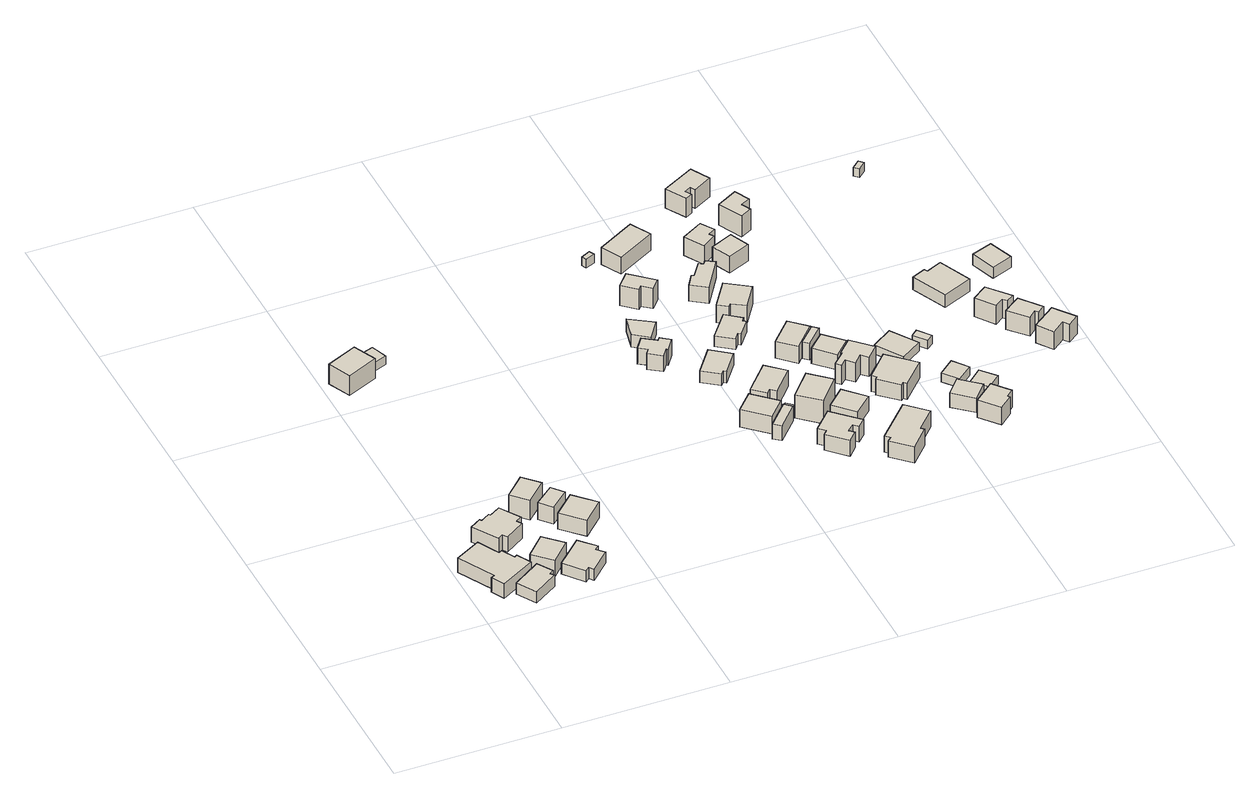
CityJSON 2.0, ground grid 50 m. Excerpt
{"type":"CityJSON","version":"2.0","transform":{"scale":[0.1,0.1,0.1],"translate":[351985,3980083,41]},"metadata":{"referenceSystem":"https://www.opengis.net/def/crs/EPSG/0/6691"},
"CityObjects":{
"building1":{"type":"Building","attributes":{"measuredHeight":7},"geometry":[{"type":"Solid","lod":"1","boundaries":[[[[0,1,2,3,4,5,6,7,8,9]],[[8,10,11,9]],[[7,12,10,8]],[[6,13,12,7]],[[5,14,13,6]],[[4,15,14,5]],[[3,16,15,4]],[[2,17,16,3]],[[1,18,17,2]],[[0,19,18,1]],[[9,11,19,0]],[[10,12,13,14,15,16,17,18,19,11]]]]}]},
"building2":{"type":"Building","attributes":{"measuredHeight":4.7},"geometry":[{"type":"Solid","lod":"1","boundaries":[[[[20,21,22,23,24,25]],[[24,26,27,25]],[[23,28,26,24]],[[22,29,28,23]],[[21,30,29,22]],[[20,31,30,21]],[[25,27,31,20]],[[26,28,29,30,31,27]]]]}]},
"building3":{"type":"Building","attributes":{"measuredHeight":7.1},"geometry":[{"type":"Solid","lod":"1","boundaries":[[[[32,33,34,35,36,37,38,39,40,41,42,43]],[[42,44,45,43]],[[41,46,44,42]],[[40,47,46,41]],[[39,48,47,40]],[[38,49,48,39]],[[37,50,49,38]],[[36,51,50,37]],[[35,52,51,36]],[[34,53,52,35]],[[33,54,53,34]],[[32,55,54,33]],[[43,45,55,32]],[[44,46,47,48,49,50,51,52,53,54,55,45]]]]}]},
"building4":{"type":"Building","attributes":{"measuredHeight":7.4},"geometry":[{"type":"Solid","lod":"1","boundaries":[[[[56,57,58,59]],[[58,60,61,59]],[[57,62,60,58]],[[56,63,62,57]],[[59,61,63,56]],[[60,62,63,61]]]]}]},
"building5":{"type":"Building","attributes":{"measuredHeight":4.3},"geometry":[{"type":"Solid","lod":"1","boundaries":[[[[64,65,66,67,68,69,70,71]],[[70,72,73,71]],[[69,74,72,70]],[[68,75,74,69]],[[67,76,75,68]],[[66,77,76,67]],[[65,78,77,66]],[[64,79,78,65]],[[71,73,79,64]],[[72,74,75,76,77,78,79,73]]]]}]},
"building6":{"type":"Building","attributes":{"measuredHeight":6.8},"geometry":[{"type":"Solid","lod":"1","boundaries":[[[[80,81,82,83]],[[82,84,85,83]],[[81,86,84,82]],[[80,87,86,81]],[[83,85,87,80]],[[84,86,87,85]]]]}]},
"building7":{"type":"Building","attributes":{"measuredHeight":8.9},"geometry":[{"type":"Solid","lod":"1","boundaries":[[[[88,89,90,91]],[[90,92,93,91]],[[89,94,92,90]],[[88,95,94,89]],[[91,93,95,88]],[[92,94,95,93]]]]}]},
"building8":{"type":"Building","attributes":{"measuredHeight":5.8},"geometry":[{"type":"Solid","lod":"1","boundaries":[[[[96,97,98,99]],[[98,100,101,99]],[[97,102,100,98]],[[96,103,102,97]],[[99,101,103,96]],[[100,102,103,101]]]]}]},
"building9":{"type":"Building","attributes":{"measuredHeight":7.5},"geometry":[{"type":"Solid","lod":"1","boundaries":[[[[104,105,106,107]],[[106,108,109,107]],[[105,110,108,106]],[[104,111,110,105]],[[107,109,111,104]],[[108,110,111,109]]]]}]},
"building10":{"type":"Building","attributes":{"measuredHeight":3},"geometry":[{"type":"Solid","lod":"1","boundaries":[[[[112,113,114,115]],[[114,116,117,115]],[[113,118,116,114]],[[112,119,118,113]],[[115,117,119,112]],[[116,118,119,117]]]]}]},
"building11":{"type":"Building","attributes":{"measuredHeight":5.5},"geometry":[{"type":"Solid","lod":"1","boundaries":[[[[120,121,122,123,124,125,126,127,128,129]],[[128,130,131,129]],[[127,132,130,128]],[[126,133,132,127]],[[125,134,133,126]],[[124,135,134,125]],[[123,136,135,124]],[[122,137,136,123]],[[121,138,137,122]],[[120,139,138,121]],[[129,131,139,120]],[[130,132,133,134,135,136,137,138,139,131]]]]}]},
"building12":{"type":"Building","attributes":{"measuredHeight":4.5},"geometry":[{"type":"Solid","lod":"1","boundaries":[[[[140,141,142,143]],[[142,144,145,143]],[[141,146,144,142]],[[140,147,146,141]],[[143,145,147,140]],[[144,146,147,145]]]]}]},
"building13":{"type":"Building","attributes":{"measuredHeight":7.4},"geometry":[{"type":"Solid","lod":"1","boundaries":[[[[148,149,150,151]],[[150,152,153,151]],[[149,154,152,150]],[[148,155,154,149]],[[151,153,155,148]],[[152,154,155,153]]]]}]},
"building14":{"type":"Building","attributes":{"measuredHeight":5.1},"geometry":[{"type":"Solid","lod":"1","boundaries":[[[[156,157,158,159]],[[158,160,161,159]],[[157,162,160,158]],[[156,163,162,157]],[[159,161,163,156]],[[160,162,163,161]]]]}]},
"building15":{"type":"Building","attributes":{"measuredHeight":5.1},"geometry":[{"type":"Solid","lod":"1","boundaries":[[[[164,165,166,167,168,169]],[[168,170,171,169]],[[167,172,170,168]],[[166,173,172,167]],[[165,174,173,166]],[[164,175,174,165]],[[169,171,175,164]],[[170,172,173,174,175,171]]]]}]},
"building16":{"type":"Building","attributes":{"measuredHeight":2.6},"geometry":[{"type":"Solid","lod":"1","boundaries":[[[[176,177,178,179]],[[178,180,181,179]],[[177,182,180,178]],[[176,183,182,177]],[[179,181,183,176]],[[180,182,183,181]]]]}]},
"building17":{"type":"Building","attributes":{"measuredHeight":8.3},"geometry":[{"type":"Solid","lod":"1","boundaries":[[[[184,185,186,187,188,189]],[[188,190,191,189]],[[187,192,190,188]],[[186,193,192,187]],[[185,194,193,186]],[[184,195,194,185]],[[189,191,195,184]],[[190,192,193,194,195,191]]]]}]},
"building18":{"type":"Building","attributes":{"measuredHeight":7.6},"geometry":[{"type":"Solid","lod":"1","boundaries":[[[[196,197,198,199,200,201]],[[200,202,203,201]],[[199,204,202,200]],[[198,205,204,199]],[[197,206,205,198]],[[196,207,206,197]],[[201,203,207,196]],[[202,204,205,206,207,203]]]]}]},
"building19":{"type":"Building","attributes":{"measuredHeight":3},"geometry":[{"type":"Solid","lod":"1","boundaries":[[[[208,209,210,211]],[[210,212,213,211]],[[209,214,212,210]],[[208,215,214,209]],[[211,213,215,208]],[[212,214,215,213]]]]}]},
"building20":{"type":"Building","attributes":{"measuredHeight":7.6},"geometry":[{"type":"Solid","lod":"1","boundaries":[[[[216,217,218,219,220,221,222,223,224,225]],[[224,226,227,225]],[[223,228,226,224]],[[222,229,228,223]],[[221,230,229,222]],[[220,231,230,221]],[[219,232,231,220]],[[218,233,232,219]],[[217,234,233,218]],[[216,235,234,217]],[[225,227,235,216]],[[226,228,229,230,231,232,233,234,235,227]]]]}]},
"building21":{"type":"Building","attributes":{"measuredHeight":10.2},"geometry":[{"type":"Solid","lod":"1","boundaries":[[[[236,237,238,239]],[[238,240,241,239]],[[237,242,240,238]],[[236,243,242,237]],[[239,241,243,236]],[[240,242,243,241]]]]}]},
"building22":{"type":"Building","attributes":{"measuredHeight":4.5},"geometry":[{"type":"Solid","lod":"1","boundaries":[[[[244,245,246,247,248,249,250,251]],[[250,252,253,251]],[[249,254,252,250]],[[248,255,254,249]],[[247,256,255,248]],[[246,257,256,247]],[[245,258,257,246]],[[244,259,258,245]],[[251,253,259,244]],[[252,254,255,256,257,258,259,253]]]]}]},
"building23":{"type":"Building","attributes":{"measuredHeight":7.6},"geometry":[{"type":"Solid","lod":"1","boundaries":[[[[260,261,262,263]],[[262,264,265,263]],[[261,266,264,262]],[[260,267,266,261]],[[263,265,267,260]],[[264,266,267,265]]]]}]},
"building24":{"type":"Building","attributes":{"measuredHeight":7.2},"geometry":[{"type":"Solid","lod":"1","boundaries":[[[[268,269,270,271]],[[270,272,273,271]],[[269,274,272,270]],[[268,275,274,269]],[[271,273,275,268]],[[272,274,275,273]]]]}]},
"building25":{"type":"Building","attributes":{"measuredHeight":8.2},"geometry":[{"type":"Solid","lod":"1","boundaries":[[[[276,277,278,279,280,281,282,283]],[[282,284,285,283]],[[281,286,284,282]],[[280,287,286,281]],[[279,288,287,280]],[[278,289,288,279]],[[277,290,289,278]],[[276,291,290,277]],[[283,285,291,276]],[[284,286,287,288,289,290,291,285]]]]}]},
"building26":{"type":"Building","attributes":{"measuredHeight":7.5},"geometry":[{"type":"Solid","lod":"1","boundaries":[[[[292,293,294,295,296,297]],[[296,298,299,297]],[[295,300,298,296]],[[294,301,300,295]],[[293,302,301,294]],[[292,303,302,293]],[[297,299,303,292]],[[298,300,301,302,303,299]]]]}]},
"building27":{"type":"Building","attributes":{"measuredHeight":7.4},"geometry":[{"type":"Solid","lod":"1","boundaries":[[[[304,305,306,307,308,309,310,311]],[[310,312,313,311]],[[309,314,312,310]],[[308,315,314,309]],[[307,316,315,308]],[[306,317,316,307]],[[305,318,317,306]],[[304,319,318,305]],[[311,313,319,304]],[[312,314,315,316,317,318,319,313]]]]}]},
"building28":{"type":"Building","attributes":{"measuredHeight":7.3},"geometry":[{"type":"Solid","lod":"1","boundaries":[[[[320,321,322,323]],[[322,324,325,323]],[[321,326,324,322]],[[320,327,326,321]],[[323,325,327,320]],[[324,326,327,325]]]]}]},
"building29":{"type":"Building","attributes":{"measuredHeight":5.7},"geometry":[{"type":"Solid","lod":"1","boundaries":[[[[328,329,330,331]],[[330,332,333,331]],[[329,334,332,330]],[[328,335,334,329]],[[331,333,335,328]],[[332,334,335,333]]]]}]},
"building30":{"type":"Building","attributes":{"measuredHeight":6.3},"geometry":[{"type":"Solid","lod":"1","boundaries":[[[[336,337,338,339]],[[338,340,341,339]],[[337,342,340,338]],[[336,343,342,337]],[[339,341,343,336]],[[340,342,343,341]]]]}]},
"building31":{"type":"Building","attributes":{"measuredHeight":7.9},"geometry":[{"type":"Solid","lod":"1","boundaries":[[[[344,345,346,347,348,349,350,351,352,353]],[[352,354,355,353]],[[351,356,354,352]],[[350,357,356,351]],[[349,358,357,350]],[[348,359,358,349]],[[347,360,359,348]],[[346,361,360,347]],[[345,362,361,346]],[[344,363,362,345]],[[353,355,363,344]],[[354,356,357,358,359,360,361,362,363,355]]]]}]},
"building32":{"type":"Building","attributes":{"measuredHeight":6.4},"geometry":[{"type":"Solid","lod":"1","boundaries":[[[[364,365,366,367,368,369]],[[368,370,371,369]],[[367,372,370,368]],[[366,373,372,367]],[[365,374,373,366]],[[364,375,374,365]],[[369,371,375,364]],[[370,372,373,374,375,371]]]]}]},
"building33":{"type":"Building","attributes":{"measuredHeight":8},"geometry":[{"type":"Solid","lod":"1","boundaries":[[[[376,377,378,379,380,381,382,383]],[[382,384,385,383]],[[381,386,384,382]],[[380,387,386,381]],[[379,388,387,380]],[[378,389,388,379]],[[377,390,389,378]],[[376,391,390,377]],[[383,385,391,376]],[[384,386,387,388,389,390,391,385]]]]}]},
"building34":{"type":"Building","attributes":{"measuredHeight":6.7},"geometry":[{"type":"Solid","lod":"1","boundaries":[[[[392,393,394,395]],[[394,396,397,395]],[[393,398,396,394]],[[392,399,398,393]],[[395,397,399,392]],[[396,398,399,397]]]]}]},
"building35":{"type":"Building","attributes":{"measuredHeight":3.4},"geometry":[{"type":"Solid","lod":"1","boundaries":[[[[400,401,402,403]],[[402,404,405,403]],[[401,406,404,402]],[[400,407,406,401]],[[403,405,407,400]],[[404,406,407,405]]]]}]},
"building36":{"type":"Building","attributes":{"measuredHeight":7.4},"geometry":[{"type":"Solid","lod":"1","boundaries":[[[[408,409,410,411,412,413,414,415]],[[414,416,417,415]],[[413,418,416,414]],[[412,419,418,413]],[[411,420,419,412]],[[410,421,420,411]],[[409,422,421,410]],[[408,423,422,409]],[[415,417,423,408]],[[416,418,419,420,421,422,423,417]]]]}]},
"building37":{"type":"Building","attributes":{"measuredHeight":6.3},"geometry":[{"type":"Solid","lod":"1","boundaries":[[[[424,425,426,427]],[[426,428,429,427]],[[425,430,428,426]],[[424,431,430,425]],[[427,429,431,424]],[[428,430,431,429]]]]}]},
"building38":{"type":"Building","attributes":{"measuredHeight":8},"geometry":[{"type":"Solid","lod":"1","boundaries":[[[[432,433,434,435,436,437]],[[436,438,439,437]],[[435,440,438,436]],[[434,441,440,435]],[[433,442,441,434]],[[432,443,442,433]],[[437,439,443,432]],[[438,440,441,442,443,439]]]]}]},
"building39":{"type":"Building","attributes":{"measuredHeight":7.2},"geometry":[{"type":"Solid","lod":"1","boundaries":[[[[444,445,446,447,448,449]],[[448,450,451,449]],[[447,452,450,448]],[[446,453,452,447]],[[445,454,453,446]],[[444,455,454,445]],[[449,451,455,444]],[[450,452,453,454,455,451]]]]}]},
"building40":{"type":"Building","attributes":{"measuredHeight":3},"geometry":[{"type":"Solid","lod":"1","boundaries":[[[[456,457,458,459]],[[458,460,461,459]],[[457,462,460,458]],[[456,463,462,457]],[[459,461,463,456]],[[460,462,463,461]]]]}]},
"building41":{"type":"Building","attributes":{"measuredHeight":3},"geometry":[{"type":"Solid","lod":"1","boundaries":[[[[464,465,466,467]],[[466,468,469,467]],[[465,470,468,466]],[[464,471,470,465]],[[467,469,471,464]],[[468,470,471,469]]]]}]},
"building42":{"type":"Building","attributes":{"measuredHeight":3},"geometry":[{"type":"Solid","lod":"1","boundaries":[[[[472,473,474,475]],[[474,476,477,475]],[[473,478,476,474]],[[472,479,478,473]],[[475,477,479,472]],[[476,478,479,477]]]]}]},
"building43":{"type":"Building","attributes":{"measuredHeight":5.5},"geometry":[{"type":"Solid","lod":"1","boundaries":[[[[480,481,482,483,484,485]],[[484,486,487,485]],[[483,488,486,484]],[[482,489,488,483]],[[481,490,489,482]],[[480,491,490,481]],[[485,487,491,480]],[[486,488,489,490,491,487]]]]}]},
"building44":{"type":"Building","attributes":{"measuredHeight":7.4},"geometry":[{"type":"Solid","lod":"1","boundaries":[[[[492,493,494,495,496,497]],[[496,498,499,497]],[[495,500,498,496]],[[494,501,500,495]],[[493,502,501,494]],[[492,503,502,493]],[[497,499,503,492]],[[498,500,501,502,503,499]]]]}]},
"building45":{"type":"Building","attributes":{"measuredHeight":7.8},"geometry":[{"type":"Solid","lod":"1","boundaries":[[[[504,505,506,507,508,509]],[[508,510,511,509]],[[507,512,510,508]],[[506,513,512,507]],[[505,514,513,506]],[[504,515,514,505]],[[509,511,515,504]],[[510,512,513,514,515,511]]]]}]},
"building46":{"type":"Building","attributes":{"measuredHeight":7.4},"geometry":[{"type":"Solid","lod":"1","boundaries":[[[[516,517,518,519,520,521]],[[520,522,523,521]],[[519,524,522,520]],[[518,525,524,519]],[[517,526,525,518]],[[516,527,526,517]],[[521,523,527,516]],[[522,524,525,526,527,523]]]]}]},
"building47":{"type":"Building","attributes":{"measuredHeight":3},"geometry":[{"type":"Solid","lod":"1","boundaries":[[[[528,529,530,531]],[[530,532,533,531]],[[529,534,532,530]],[[528,535,534,529]],[[531,533,535,528]],[[532,534,535,533]]]]}]},
"building48":{"type":"Building","attributes":{"measuredHeight":3.8},"geometry":[{"type":"Solid","lod":"1","boundaries":[[[[536,537,538,539]],[[538,540,541,539]],[[537,542,540,538]],[[536,543,542,537]],[[539,541,543,536]],[[540,542,543,541]]]]}]}
},
"vertices":[
[83,261,20],[118,196,20],[128,201,20],[150,161,20],[158,166,20],[182,122,20],[76,64,20],[55,103,20],[66,109,20],[6,219,20],[66,109,70],[6,219,70],[55,103,70],[76,64,70],[182,122,70],[158,166,70],[150,161,70],[128,201,70],[118,196,70],[83,261,70],
[226,73,23],[213,64,23],[221,53,23],[147,6,23],[111,64,23],[197,119,23],[111,64,62],[197,119,62],[147,6,62],[221,53,62],[213,64,62],[226,73,62],
[125,344,23],[129,338,23],[157,356,23],[161,351,23],[194,371,23],[233,309,23],[215,297,23],[225,281,23],[164,243,23],[155,257,23],[139,247,23],[91,323,23],[139,247,75],[91,323,75],[155,257,75],[164,243,75],[225,281,75],[215,297,75],[233,309,75],[194,371,75],[161,351,75],[157,356,75],[129,338,75],[125,344,75],
[297,149,26],[239,89,26],[186,141,26],[244,201,26],[186,141,82],[244,201,82],[239,89,82],[297,149,82],
[259,94,25],[337,169,25],[381,123,25],[369,111,25],[389,89,25],[329,32,25],[319,45,25],[306,34,25],[319,45,63],[306,34,63],[329,32,63],[389,89,63],[369,111,63],[381,123,63],[337,169,63],[259,94,63],
[293,450,25],[337,404,25],[276,345,25],[232,391,25],[276,345,93],[232,391,93],[337,404,93],[293,450,93],
[149,1107,7],[55,1065,7],[24,1135,7],[117,1177,7],[24,1135,75],[117,1177,75],[55,1065,75],[149,1107,75],
[354,388,25],[384,352,25],[327,303,25],[296,340,25],[327,303,83],[296,340,83],[384,352,83],[354,388,83],
[453,280,24],[390,219,24],[330,280,24],[393,341,24],[330,280,79],[393,341,79],[390,219,79],[453,280,79],
[181,1199,8],[199,1149,8],[149,1130,8],[130,1181,8],[149,1130,38],[130,1181,38],[199,1149,38],[181,1199,38],
[892,884,10],[899,893,10],[928,872,10],[901,834,10],[896,839,10],[879,815,10],[840,843,10],[851,858,10],[827,875,10],[853,911,10],[827,875,65],[853,911,65],[851,858,65],[840,843,65],[879,815,65],[896,839,65],[901,834,65],[928,872,65],[899,893,65],[892,884,65],
[927,977,6],[888,920,6],[843,954,6],[858,1022,6],[843,954,50],[858,1022,50],[888,920,50],[927,977,50],
[1039,443,12],[970,507,12],[1020,560,12],[1089,496,12],[1020,560,73],[1089,496,73],[970,507,73],[1039,443,73],
[1114,473,12],[1051,405,12],[1030,423,12],[1093,492,12],[1030,423,63],[1093,492,63],[1051,405,63],[1114,473,63],
[1015,699,11],[1007,705,11],[998,694,11],[949,731,11],[1007,808,11],[1064,764,11],[1007,808,51],[1064,764,51],[949,731,51],[998,694,51],[1007,705,51],[1015,699,51],
[1133,504,13],[1117,487,13],[1096,506,13],[1112,523,13],[1096,506,39],[1112,523,39],[1117,487,39],[1133,504,39],
[1097,544,13],[1081,559,13],[1071,547,13],[1033,581,13],[1108,664,13],[1162,616,13],[1108,664,69],[1162,616,69],[1033,581,69],[1071,547,69],[1081,559,69],[1097,544,69],
[967,1087,4],[940,1110,4],[931,1099,4],[888,1136,4],[925,1177,4],[993,1117,4],[925,1177,74],[993,1117,74],[888,1136,74],[931,1099,74],[940,1110,74],[967,1087,74],
[894,1355,2],[902,1339,2],[872,1326,2],[866,1341,2],[872,1326,32],[866,1341,32],[902,1339,32],[894,1355,32],
[1264,339,12],[1241,316,12],[1227,329,12],[1208,310,12],[1221,297,12],[1193,268,12],[1139,321,12],[1152,335,12],[1133,353,12],[1189,412,12],[1133,353,66],[1189,412,66],[1152,335,66],[1139,321,66],[1193,268,66],[1221,297,66],[1208,310,66],[1227,329,66],[1241,316,66],[1264,339,66],
[1250,502,13],[1184,427,13],[1122,482,13],[1188,557,13],[1122,482,93],[1188,557,93],[1184,427,93],[1250,502,93],
[1119,837,11],[1111,843,11],[1096,824,11],[1048,860,11],[1109,937,11],[1154,901,11],[1146,890,11],[1155,883,11],[1146,890,48],[1155,883,48],[1154,901,48],[1109,937,48],[1048,860,48],[1096,824,48],[1111,843,48],[1119,837,48],
[1030,1388,2],[1064,1327,2],[949,1264,2],[916,1325,2],[949,1264,60],[916,1325,60],[1064,1327,60],[1030,1388,60],
[1319,429,13],[1264,377,13],[1208,436,13],[1262,488,13],[1208,436,64],[1262,488,64],[1264,377,64],[1319,429,64],
[1445,296,14],[1389,237,14],[1398,228,14],[1341,168,14],[1286,221,14],[1298,232,14],[1285,245,14],[1387,352,14],[1285,245,70],[1387,352,70],[1298,232,70],[1286,221,70],[1341,168,70],[1398,228,70],[1389,237,70],[1445,296,70],
[1151,1036,11],[1220,989,11],[1172,918,11],[1133,944,11],[1126,934,11],[1096,955,11],[1126,934,72],[1096,955,72],[1133,944,72],[1172,918,72],[1220,989,72],[1151,1036,72],
[1115,1045,6],[1068,1076,6],[1091,1113,6],[1098,1109,6],[1129,1153,6],[1142,1146,6],[1151,1157,6],[1177,1141,6],[1151,1157,62],[1177,1141,62],[1142,1146,62],[1129,1153,62],[1098,1109,62],[1091,1113,62],[1068,1076,62],[1115,1045,62],
[1293,768,13],[1228,698,13],[1179,744,13],[1244,814,13],[1179,744,71],[1244,814,71],[1228,698,71],[1293,768,71],
[1312,750,14],[1261,698,14],[1245,713,14],[1296,765,14],[1245,713,71],[1296,765,71],[1261,698,71],[1312,750,71],
[1314,628,13],[1260,683,13],[1308,730,13],[1362,675,13],[1308,730,66],[1362,675,66],[1260,683,66],[1314,628,66],
[1417,605,12],[1382,568,12],[1363,587,12],[1338,561,12],[1316,583,12],[1299,566,12],[1285,580,12],[1322,616,12],[1319,619,12],[1360,661,12],[1319,619,79],[1360,661,79],[1322,616,79],[1285,580,79],[1299,566,79],[1316,583,79],[1338,561,79],[1363,587,79],[1382,568,79],[1417,605,79],
[1202,1307,3],[1228,1267,3],[1206,1253,3],[1215,1240,3],[1172,1211,3],[1138,1270,3],[1172,1211,67],[1138,1270,67],[1215,1240,67],[1206,1253,67],[1228,1267,67],[1202,1307,67],
[1505,507,12],[1436,435,12],[1427,443,12],[1420,436,12],[1365,488,12],[1372,495,12],[1360,507,12],[1428,580,12],[1360,507,67],[1428,580,67],[1372,495,67],[1365,488,67],[1420,436,67],[1427,443,67],[1436,435,67],[1505,507,67],
[1218,1141,9],[1192,1200,9],[1259,1230,9],[1285,1170,9],[1259,1230,66],[1285,1170,66],[1192,1200,66],[1218,1141,66],
[1548,610,18],[1484,568,18],[1431,648,18],[1494,690,18],[1431,648,48],[1494,690,48],[1484,568,48],[1548,610,48],
[1175,1483,2],[1274,1536,2],[1306,1479,2],[1249,1447,2],[1241,1462,2],[1222,1452,2],[1232,1433,2],[1212,1422,2],[1232,1433,67],[1212,1422,67],[1222,1452,67],[1241,1462,67],[1249,1447,67],[1306,1479,67],[1274,1536,67],[1175,1483,67],
[1586,305,13],[1527,356,13],[1570,406,13],[1629,355,13],[1570,406,62],[1629,355,62],[1527,356,62],[1586,305,62],
[1683,288,12],[1662,270,12],[1667,263,12],[1627,229,12],[1579,286,12],[1641,338,12],[1579,286,72],[1641,338,72],[1627,229,72],[1667,263,72],[1662,270,72],[1683,288,72],
[1340,1385,5],[1362,1339,5],[1334,1325,5],[1348,1297,5],[1313,1279,5],[1277,1351,5],[1313,1279,77],[1277,1351,77],[1348,1297,77],[1334,1325,77],[1362,1339,77],[1340,1385,77],
[1595,500,19],[1631,455,19],[1584,416,19],[1548,461,19],[1584,416,49],[1548,461,49],[1631,455,49],[1595,500,49],
[1562,660,20],[1592,622,20],[1572,606,20],[1542,644,20],[1572,606,50],[1542,644,50],[1592,622,50],[1562,660,50],
[1648,434,18],[1687,389,18],[1645,352,18],[1606,397,18],[1645,352,48],[1606,397,48],[1687,389,48],[1648,434,48],
[1778,793,20],[1689,754,20],[1640,862,20],[1682,881,20],[1687,871,20],[1734,892,20],[1687,871,63],[1734,892,63],[1682,881,63],[1640,862,63],[1689,754,63],[1778,793,63],
[1844,649,24],[1822,635,24],[1811,645,24],[1784,626,24],[1743,681,24],[1789,714,24],[1743,681,89],[1789,714,89],[1784,626,89],[1811,645,89],[1822,635,89],[1844,649,89],
[1901,571,24],[1879,553,24],[1870,562,24],[1848,542,24],[1799,596,24],[1851,633,24],[1799,596,89],[1851,633,89],[1848,542,89],[1870,562,89],[1879,553,89],[1901,571,89],
[1969,500,23],[1937,475,23],[1923,493,23],[1885,462,23],[1851,510,23],[1921,562,23],[1851,510,85],[1921,562,85],[1885,462,85],[1923,493,85],[1937,475,85],[1969,500,85],
[1715,1406,20],[1728,1392,20],[1705,1371,20],[1692,1385,20],[1705,1371,50],[1692,1385,50],[1728,1392,50],[1715,1406,50],
[1895,917,21],[1923,842,21],[1859,819,21],[1832,894,21],[1859,819,59],[1832,894,59],[1923,842,59],[1895,917,59]
]}
